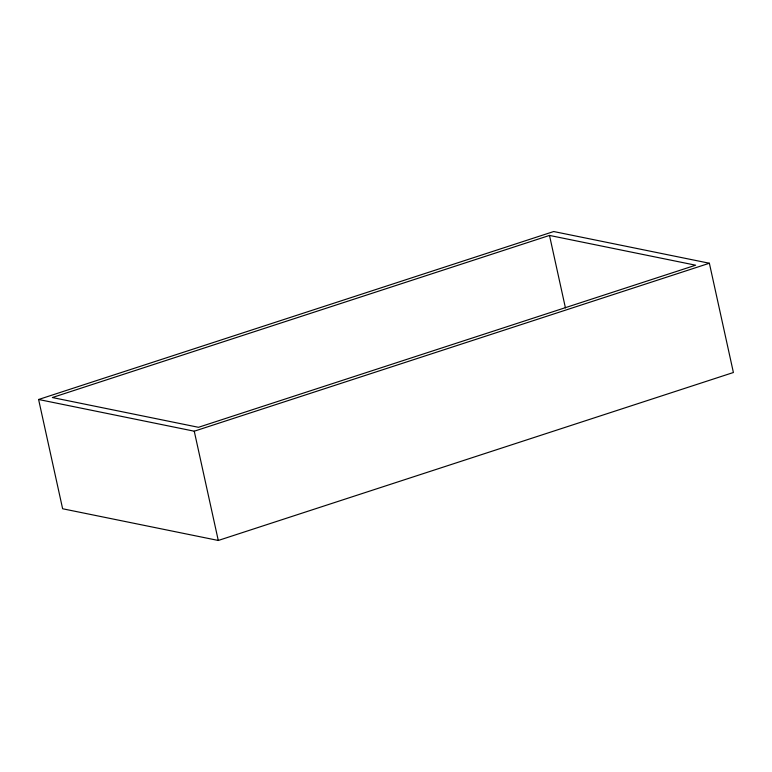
<?xml version="1.0" encoding="UTF-8"?>
<svg xmlns="http://www.w3.org/2000/svg" width="772" height="772" viewBox="0 0 772 772"><rect width="100%" height="100%" fill="white"/><g stroke="black" fill="none" stroke-linecap="round" stroke-linejoin="round"><path stroke-width="1.16" d="M38.6 399.491L553.717 231.532L709.371 263.242L733.4 372.509L218.283 540.468L62.629 508.758L38.6 399.491L194.255 431.201L709.371 263.242M549.5 235.431L52.351 397.532L198.472 427.302L695.63 265.201L549.5 235.431L565.432 307.893M194.255 431.201L218.283 540.468"/></g></svg>
